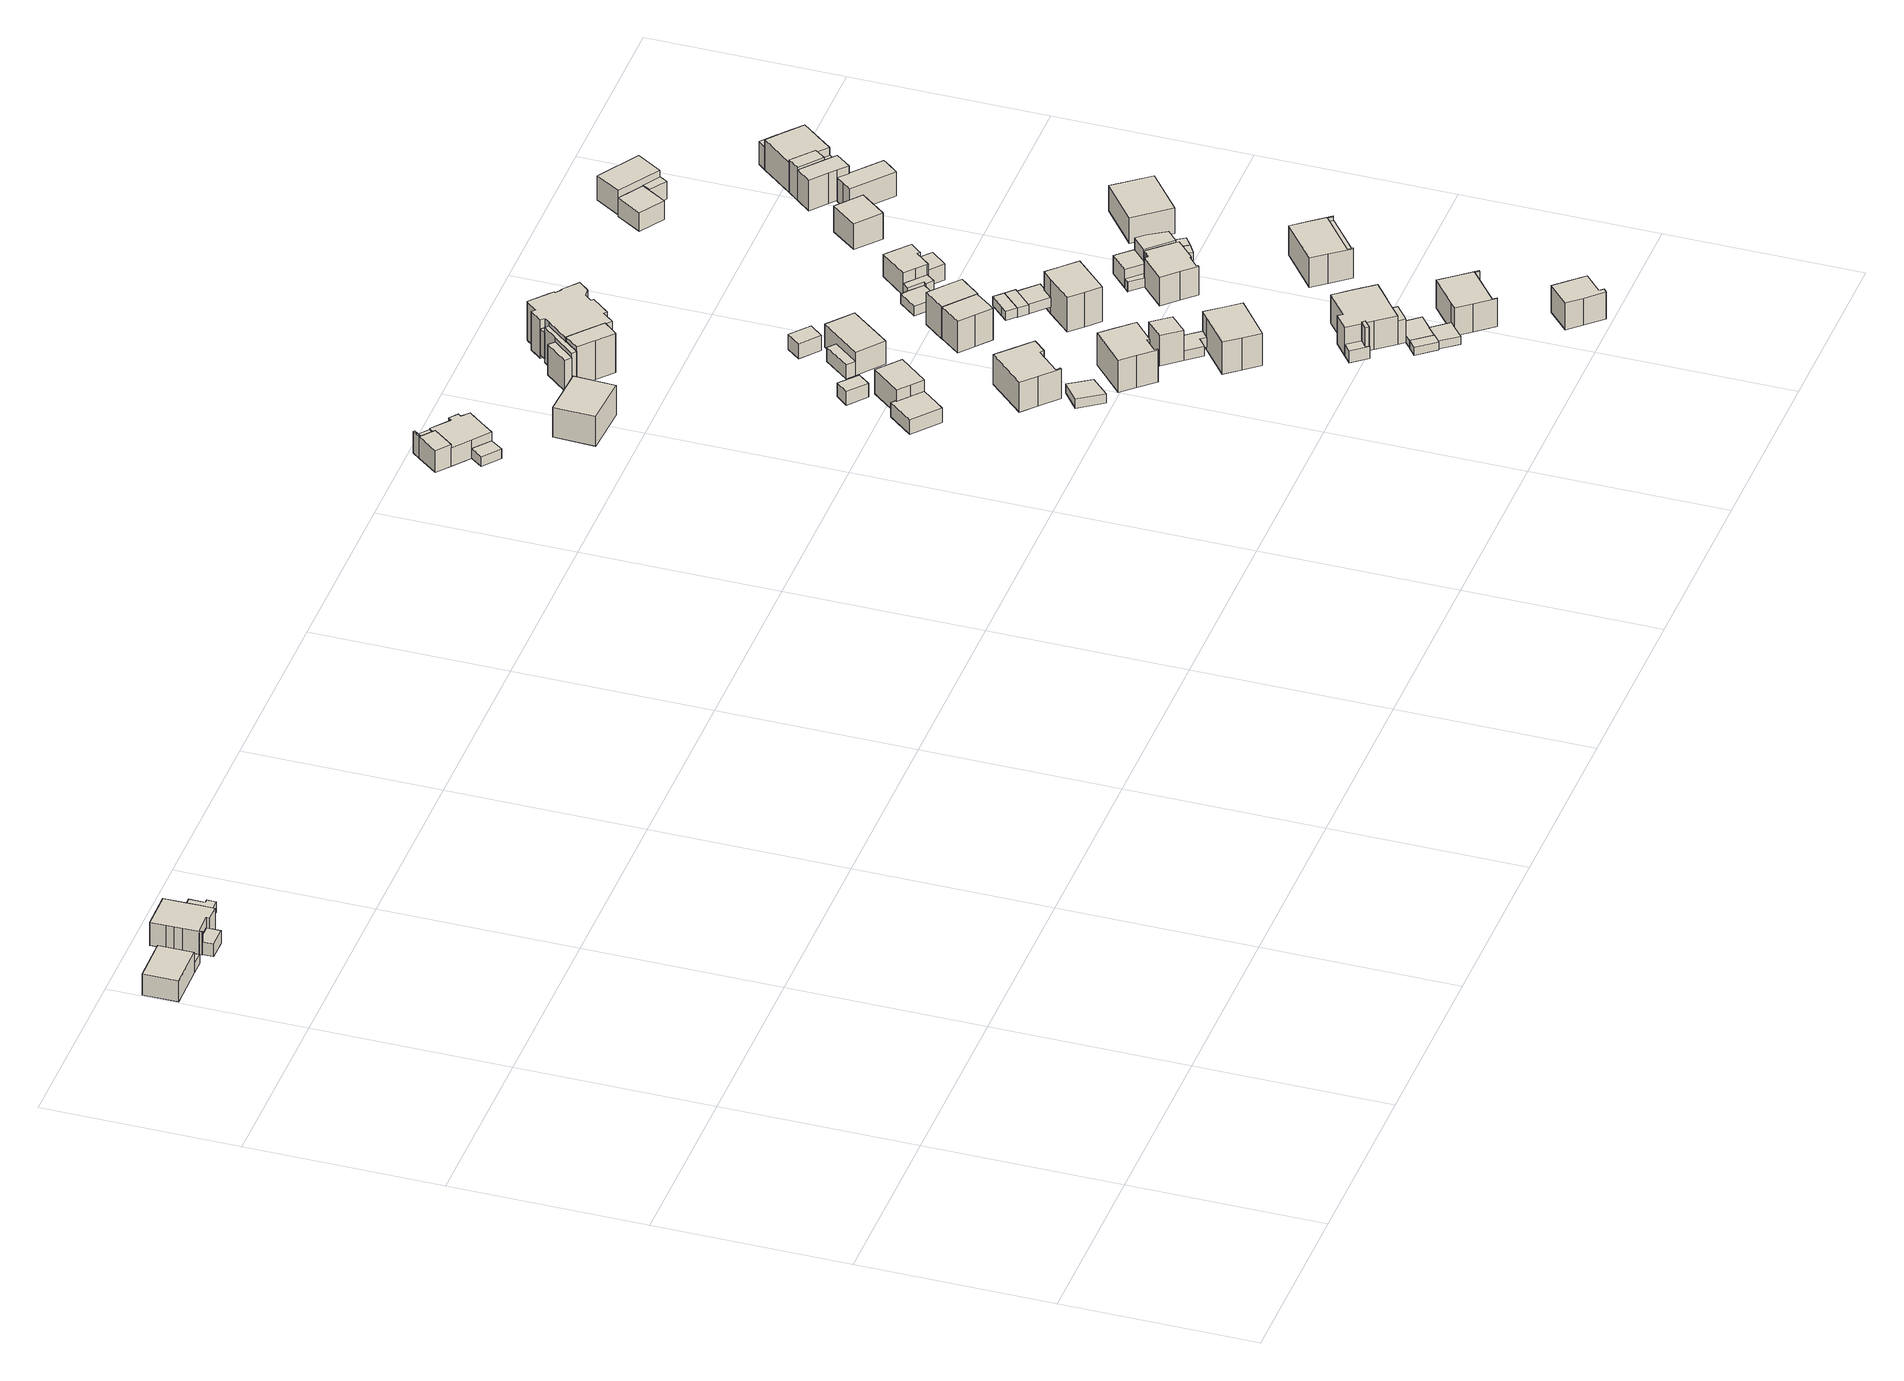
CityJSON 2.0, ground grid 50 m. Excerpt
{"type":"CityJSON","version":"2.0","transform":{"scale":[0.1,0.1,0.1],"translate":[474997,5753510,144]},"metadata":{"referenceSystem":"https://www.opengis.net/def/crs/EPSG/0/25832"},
"CityObjects":{
"building1":{"type":"Building","attributes":{"Gemeindeschluessel":"05766056","BezugspunktDach":"2100","function":"31001_1010","measuredHeight":6,"storeysAboveGround":2},"address":[{"country":"Germany","locality":"Oerlinghausen","thoroughfareNumber":"20","thoroughfareName":"Bussardweg"}],"geometry":[{"type":"Solid","lod":"1","boundaries":[[[[0,1,2,3]],[[4,5,6,7]],[[4,7,3,2]],[[5,4,2,1]],[[6,5,1,0]],[[7,6,0,3]]]]}]},
"building2":{"type":"Building","attributes":{"Gemeindeschluessel":"05766056","BezugspunktDach":"2100","function":"31001_2463","measuredHeight":2.5},"address":[{"country":"Germany","locality":"Oerlinghausen","thoroughfareNumber":"20","thoroughfareName":"Bussardweg"}],"geometry":[{"type":"Solid","lod":"1","boundaries":[[[[8,9,10,11]],[[12,13,14,15]],[[12,15,11,10]],[[13,12,10,9]],[[14,13,9,8]],[[15,14,8,11]]]]}]},
"building3":{"type":"Building","attributes":{"Gemeindeschluessel":"05766056","BezugspunktDach":"2000","function":"51009_1610","measuredHeight":5.09},"address":[{"country":"Germany"}],"geometry":[{"type":"Solid","lod":"1","boundaries":[[[[16,17,18,19,20]],[[21,22,23,24,25]],[[21,25,20,19]],[[22,21,19,18]],[[23,22,18,17]],[[24,23,17,16]],[[25,24,16,20]]]]}]},
"building4":{"type":"Building","attributes":{"Gemeindeschluessel":"05766056","BezugspunktDach":"2000","function":"31001_1010","measuredHeight":9.08},"address":[{"country":"Germany","locality":"Oerlinghausen","thoroughfareNumber":"24","thoroughfareName":"Bussardweg"}],"geometry":[{"type":"Solid","lod":"1","boundaries":[[[[26,27,28,29,30,31,32,33,34,35,36,37,38,39]],[[40,24,23,22,41,42,43,44,45,46,47,48,49,50]],[[40,50,39,38]],[[24,40,38,37]],[[23,24,37,36]],[[22,23,36,35]],[[41,22,35,34]],[[42,41,34,33]],[[43,42,33,32]],[[44,43,32,31]],[[45,44,31,30]],[[46,45,30,29]],[[47,46,29,28]],[[48,47,28,27]],[[49,48,27,26]],[[50,49,26,39]]]]}]},
"building5":{"type":"Building","attributes":{"Gemeindeschluessel":"05766056","BezugspunktDach":"2000","function":"31001_2000","measuredHeight":2.94},"address":[{"country":"Germany","locality":"Oerlinghausen","thoroughfareNumber":"26","thoroughfareName":"Bussardweg"}],"geometry":[{"type":"Solid","lod":"1","boundaries":[[[[51,52,53,54,55,56]],[[57,58,59,60,61,62]],[[57,62,56,55]],[[58,57,55,54]],[[59,58,54,53]],[[60,59,53,52]],[[61,60,52,51]],[[62,61,51,56]]]]}]},
"building6":{"type":"Building","attributes":{"Gemeindeschluessel":"05766056","BezugspunktDach":"2000","function":"51009_1611","measuredHeight":4.08},"address":[{"country":"Germany"}],"geometry":[{"type":"Solid","lod":"1","boundaries":[[[[63,64,65,66]],[[67,68,69,70]],[[67,70,66,65]],[[68,67,65,64]],[[69,68,64,63]],[[70,69,63,66]]]]}]},
"building7":{"type":"Building","attributes":{"Gemeindeschluessel":"05766056","function":"31001_1010"},"address":[{"country":"Germany","locality":"Oerlinghausen","thoroughfareNumber":"10","thoroughfareName":"Erikaweg"}],"children":["building7-1","building7-2","building7-3"]},
"building7-1":{"type":"BuildingPart","attributes":{"BezugspunktDach":"2000","measuredHeight":7.03,"storeysAboveGround":1},"parents":["building7"],"geometry":[{"type":"Solid","lod":"1","boundaries":[[[[71,72,73,74,75,76,77,78,79,80,81,82]],[[83,84,85,86,87,88,70,69,89,90,91,92]],[[83,92,82,81]],[[84,83,81,80]],[[85,84,80,79]],[[86,85,79,78]],[[87,86,78,77]],[[88,87,77,76]],[[70,88,76,75]],[[69,70,75,74]],[[89,69,74,73]],[[90,89,73,72]],[[91,90,72,71]],[[92,91,71,82]]]]}]},
"building7-2":{"type":"BuildingPart","attributes":{"BezugspunktDach":"2000","measuredHeight":6.95,"storeysAboveGround":1},"parents":["building7"],"geometry":[{"type":"Solid","lod":"1","boundaries":[[[[93,94,95,96,97,98,99,100]],[[89,101,102,103,104,105,91,106]],[[89,106,100,99]],[[101,89,99,98]],[[102,101,98,97]],[[103,102,97,96]],[[104,103,96,95]],[[105,104,95,94]],[[91,105,94,93]],[[106,91,93,100]]]]}]},
"building7-3":{"type":"BuildingPart","attributes":{"BezugspunktDach":"2000","measuredHeight":5.8,"storeysAboveGround":1},"address":[{"country":"Germany","locality":"Oerlinghausen","thoroughfareNumber":"10","thoroughfareName":"Erikaweg"}],"parents":["building7"],"geometry":[{"type":"Solid","lod":"1","boundaries":[[[[107,108,109,110]],[[111,112,113,114]],[[111,114,110,109]],[[112,111,109,108]],[[113,112,108,107]],[[114,113,107,110]]]]}]},
"building8":{"type":"Building","attributes":{"Gemeindeschluessel":"05766056","BezugspunktDach":"2000","function":"31001_1010","measuredHeight":10.13},"address":[{"country":"Germany","locality":"Oerlinghausen","thoroughfareNumber":"7","thoroughfareName":"Erikaweg"}],"geometry":[{"type":"Solid","lod":"1","boundaries":[[[[115,116,117,118]],[[119,120,121,122]],[[119,122,118,117]],[[120,119,117,116]],[[121,120,116,115]],[[122,121,115,118]]]]}]},
"building9":{"type":"Building","attributes":{"Gemeindeschluessel":"05766056","BezugspunktDach":"2000","function":"31001_1110","measuredHeight":4.12},"address":[{"country":"Germany","locality":"Oerlinghausen","thoroughfareNumber":"8","thoroughfareName":"Zum Rosenteich"}],"geometry":[{"type":"Solid","lod":"1","boundaries":[[[[123,124,125,126,127,128]],[[129,130,131,132,133,134]],[[129,134,128,127]],[[130,129,127,126]],[[131,130,126,125]],[[132,131,125,124]],[[133,132,124,123]],[[134,133,123,128]]]]}]},
"building10":{"type":"Building","attributes":{"Gemeindeschluessel":"05766056","BezugspunktDach":"2000","function":"31001_1010","measuredHeight":9.47},"address":[{"country":"Germany","locality":"Oerlinghausen","thoroughfareNumber":"8","thoroughfareName":"Zum Rosenteich"}],"geometry":[{"type":"Solid","lod":"1","boundaries":[[[[135,136,137,138,139,140]],[[141,142,143,144,145,146]],[[141,146,140,139]],[[142,141,139,138]],[[143,142,138,137]],[[144,143,137,136]],[[145,144,136,135]],[[146,145,135,140]]]]}]},
"building11":{"type":"Building","attributes":{"Gemeindeschluessel":"05766056","BezugspunktDach":"2000","function":"31001_2000","measuredHeight":4.88},"address":[{"country":"Germany","locality":"Oerlinghausen","thoroughfareNumber":"8","thoroughfareName":"Zum Rosenteich"}],"geometry":[{"type":"Solid","lod":"1","boundaries":[[[[147,148,149,150]],[[151,152,153,154]],[[151,154,150,149]],[[152,151,149,148]],[[153,152,148,147]],[[154,153,147,150]]]]}]},
"building12":{"type":"Building","attributes":{"Gemeindeschluessel":"05766056","BezugspunktDach":"2000","function":"31001_2000","measuredHeight":2.62},"address":[{"country":"Germany","locality":"Oerlinghausen","thoroughfareNumber":"10","thoroughfareName":"Zum Rosenteich"}],"geometry":[{"type":"Solid","lod":"1","boundaries":[[[[155,156,157,158]],[[159,160,161,162]],[[159,162,158,157]],[[160,159,157,156]],[[161,160,156,155]],[[162,161,155,158]]]]}]},
"building13":{"type":"Building","attributes":{"Gemeindeschluessel":"05766056","BezugspunktDach":"2000","function":"31001_1010","measuredHeight":10.67},"address":[{"country":"Germany","locality":"Oerlinghausen","thoroughfareNumber":"10","thoroughfareName":"Zum Rosenteich"}],"geometry":[{"type":"Solid","lod":"1","boundaries":[[[[163,164,165,166,167,168,169,170,171,172]],[[173,174,175,176,177,178,179,180,181,182]],[[173,182,172,171]],[[174,173,171,170]],[[175,174,170,169]],[[176,175,169,168]],[[177,176,168,167]],[[178,177,167,166]],[[179,178,166,165]],[[180,179,165,164]],[[181,180,164,163]],[[182,181,163,172]]]]}]},
"building14":{"type":"Building","attributes":{"Gemeindeschluessel":"05766056","BezugspunktDach":"2000","function":"31001_1010","measuredHeight":10.13},"address":[{"country":"Germany","locality":"Oerlinghausen","thoroughfareNumber":"12","thoroughfareName":"Zum Rosenteich"}],"geometry":[{"type":"Solid","lod":"1","boundaries":[[[[183,184,185,186,187,188,189,190,191,192]],[[193,194,195,196,197,198,199,200,201,202]],[[193,202,192,191]],[[194,193,191,190]],[[195,194,190,189]],[[196,195,189,188]],[[197,196,188,187]],[[198,197,187,186]],[[199,198,186,185]],[[200,199,185,184]],[[201,200,184,183]],[[202,201,183,192]]]]}]},
"building15":{"type":"Building","attributes":{"Gemeindeschluessel":"05766056","BezugspunktDach":"2000","function":"51009_1610","measuredHeight":7.43},"address":[{"country":"Germany"}],"geometry":[{"type":"Solid","lod":"1","boundaries":[[[[203,204,205,206]],[[207,208,209,210]],[[207,210,206,205]],[[208,207,205,204]],[[209,208,204,203]],[[210,209,203,206]]]]}]},
"building16":{"type":"Building","attributes":{"Gemeindeschluessel":"05766056","function":"31001_1010"},"address":[{"country":"Germany","locality":"Oerlinghausen","thoroughfareNumber":"6","thoroughfareName":"Zum Rosenteich"}],"children":["building16-1","building16-2"]},
"building16-1":{"type":"BuildingPart","attributes":{"BezugspunktDach":"2000","measuredHeight":9.13},"parents":["building16"],"geometry":[{"type":"Solid","lod":"1","boundaries":[[[[211,212,213,214]],[[215,216,217,218]],[[215,218,214,213]],[[216,215,213,212]],[[217,216,212,211]],[[218,217,211,214]]]]}]},
"building16-2":{"type":"BuildingPart","attributes":{"BezugspunktDach":"2000","measuredHeight":4.07},"parents":["building16"],"geometry":[{"type":"Solid","lod":"1","boundaries":[[[[219,220,221,222]],[[216,223,224,225]],[[216,225,222,221]],[[223,216,221,220]],[[224,223,220,219]],[[225,224,219,222]]]]}]},
"building17":{"type":"Building","attributes":{"Gemeindeschluessel":"05766056","function":"31001_1010"},"address":[{"country":"Germany","locality":"Oerlinghausen","thoroughfareNumber":"5","thoroughfareName":"Erikaweg"}],"children":["building17-1","building17-2","building17-3","building17-4"]},
"building17-1":{"type":"BuildingPart","attributes":{"BezugspunktDach":"2000","measuredHeight":14.02},"parents":["building17"],"geometry":[{"type":"Solid","lod":"1","boundaries":[[[[226,227,228,229,230,231,232,233,234,235,236,237,238,239,240,241,242,243,244,245,246,247,248]],[[249,250,251,252,253,254,255,256,257,258,259,260,261,262,263,264,265,266,267,268,269,270,271]],[[249,271,248,247]],[[250,249,247,246]],[[251,250,246,245]],[[252,251,245,244]],[[253,252,244,243]],[[254,253,243,242]],[[255,254,242,241]],[[256,255,241,240]],[[257,256,240,239]],[[258,257,239,238]],[[259,258,238,237]],[[260,259,237,236]],[[261,260,236,235]],[[262,261,235,234]],[[263,262,234,233]],[[264,263,233,232]],[[265,264,232,231]],[[266,265,231,230]],[[267,266,230,229]],[[268,267,229,228]],[[269,268,228,227]],[[270,269,227,226]],[[271,270,226,248]]]]}]},
"building17-2":{"type":"BuildingPart","attributes":{"BezugspunktDach":"2000","measuredHeight":9.47},"parents":["building17"],"geometry":[{"type":"Solid","lod":"1","boundaries":[[[[272,273,274,275]],[[276,277,278,279]],[[276,279,275,274]],[[277,276,274,273]],[[278,277,273,272]],[[279,278,272,275]]]]}]},
"building17-3":{"type":"BuildingPart","attributes":{"BezugspunktDach":"2000","measuredHeight":10.46},"parents":["building17"],"geometry":[{"type":"Solid","lod":"1","boundaries":[[[[280,281,282,283,284]],[[285,276,279,286,265]],[[285,265,284,283]],[[276,285,283,282]],[[279,276,282,281]],[[286,279,281,280]],[[265,286,280,284]]]]}]},
"building17-4":{"type":"BuildingPart","attributes":{"BezugspunktDach":"2000","measuredHeight":13.32},"parents":["building17"],"geometry":[{"type":"Solid","lod":"1","boundaries":[[[[287,288,289,290,291,292]],[[293,294,285,264,295,262]],[[293,262,292,291]],[[294,293,291,290]],[[285,294,290,289]],[[264,285,289,288]],[[295,264,288,287]],[[262,295,287,292]]]]}]},
"building18":{"type":"Building","attributes":{"Gemeindeschluessel":"05766056","BezugspunktDach":"2000","function":"31001_2000","measuredHeight":9.97},"address":[{"country":"Germany","locality":"Oerlinghausen","thoroughfareNumber":"12","thoroughfareName":"Zum Rosenteich"}],"geometry":[{"type":"Solid","lod":"1","boundaries":[[[[296,297,298,299]],[[300,301,302,303]],[[300,303,299,298]],[[301,300,298,297]],[[302,301,297,296]],[[303,302,296,299]]]]}]},
"building19":{"type":"Building","attributes":{"Gemeindeschluessel":"05766056","BezugspunktDach":"2000","function":"31001_2000","measuredHeight":5.5},"address":[{"country":"Germany","locality":"Oerlinghausen","thoroughfareNumber":"6","thoroughfareName":"Zum Rosenteich"}],"geometry":[{"type":"Solid","lod":"1","boundaries":[[[[304,305,306,307]],[[308,309,310,311]],[[308,311,307,306]],[[309,308,306,305]],[[310,309,305,304]],[[311,310,304,307]]]]}]},
"building20":{"type":"Building","attributes":{"Gemeindeschluessel":"05766056","BezugspunktDach":"2000","function":"31001_1010","measuredHeight":11.1},"address":[{"country":"Germany","locality":"Oerlinghausen","thoroughfareNumber":"14","thoroughfareName":"Zum Rosenteich"}],"geometry":[{"type":"Solid","lod":"1","boundaries":[[[[312,313,314,315,316,317,318]],[[319,320,321,322,323,324,325]],[[319,325,318,317]],[[320,319,317,316]],[[321,320,316,315]],[[322,321,315,314]],[[323,322,314,313]],[[324,323,313,312]],[[325,324,312,318]]]]}]},
"building21":{"type":"Building","attributes":{"Gemeindeschluessel":"05766056","BezugspunktDach":"2000","function":"31001_2000","measuredHeight":2.76},"address":[{"country":"Germany","locality":"Oerlinghausen","thoroughfareNumber":"14","thoroughfareName":"Zum Rosenteich"}],"geometry":[{"type":"Solid","lod":"1","boundaries":[[[[326,327,328,329,330,331,332,333,334]],[[335,336,337,300,303,338,339,340,341]],[[335,341,334,333]],[[336,335,333,332]],[[337,336,332,331]],[[300,337,331,330]],[[303,300,330,329]],[[338,303,329,328]],[[339,338,328,327]],[[340,339,327,326]],[[341,340,326,334]]]]}]},
"building22":{"type":"Building","attributes":{"Gemeindeschluessel":"05766056","BezugspunktDach":"2000","function":"51009_1610","measuredHeight":8.68},"address":[{"country":"Germany"}],"geometry":[{"type":"Solid","lod":"1","boundaries":[[[[342,343,344,345]],[[346,347,348,349]],[[346,349,345,344]],[[347,346,344,343]],[[348,347,343,342]],[[349,348,342,345]]]]}]},
"building23":{"type":"Building","attributes":{"Gemeindeschluessel":"05766056","BezugspunktDach":"2000","function":"31001_1010","measuredHeight":11.01},"address":[{"country":"Germany","locality":"Oerlinghausen","thoroughfareNumber":"7","thoroughfareName":"Zum Rosenteich"}],"geometry":[{"type":"Solid","lod":"1","boundaries":[[[[350,351,352,353,354,355,356]],[[357,358,359,360,361,362,363]],[[357,363,356,355]],[[358,357,355,354]],[[359,358,354,353]],[[360,359,353,352]],[[361,360,352,351]],[[362,361,351,350]],[[363,362,350,356]]]]}]},
"building24":{"type":"Building","attributes":{"Gemeindeschluessel":"05766056","BezugspunktDach":"2000","function":"31001_2000","measuredHeight":2.31},"address":[{"country":"Germany","locality":"Oerlinghausen","thoroughfareNumber":"6","thoroughfareName":"Hasenheide"}],"geometry":[{"type":"Solid","lod":"1","boundaries":[[[[364,365,366,367,368]],[[369,370,371,372,373]],[[369,373,368,367]],[[370,369,367,366]],[[371,370,366,365]],[[372,371,365,364]],[[373,372,364,368]]]]}]},
"building25":{"type":"Building","attributes":{"Gemeindeschluessel":"05766056","BezugspunktDach":"2000","function":"31001_2000","measuredHeight":2.33},"address":[{"country":"Germany","locality":"Oerlinghausen","thoroughfareNumber":"8","thoroughfareName":"Hasenheide"}],"geometry":[{"type":"Solid","lod":"1","boundaries":[[[[374,375,364,368,376,377]],[[378,373,372,379,380,381]],[[378,381,377,376]],[[373,378,376,368]],[[372,373,368,364]],[[379,372,364,375]],[[380,379,375,374]],[[381,380,374,377]]]]}]},
"building26":{"type":"Building","attributes":{"Gemeindeschluessel":"05766056","function":"31001_1010"},"address":[{"country":"Germany","locality":"Oerlinghausen","thoroughfareNumber":"6","thoroughfareName":"Hasenheide"}],"children":["building26-1","building26-2","building26-3"]},
"building26-1":{"type":"BuildingPart","attributes":{"BezugspunktDach":"2000","measuredHeight":10.32},"parents":["building26"],"geometry":[{"type":"Solid","lod":"1","boundaries":[[[[382,383,384,385,386,387,388,389,390,391,392,393]],[[394,395,396,397,398,349,348,399,400,401,402,403]],[[394,403,393,392]],[[395,394,392,391]],[[396,395,391,390]],[[397,396,390,389]],[[398,397,389,388]],[[349,398,388,387]],[[348,349,387,386]],[[399,348,386,385]],[[400,399,385,384]],[[401,400,384,383]],[[402,401,383,382]],[[403,402,382,393]]]]}]},
"building26-2":{"type":"BuildingPart","attributes":{"BezugspunktDach":"2000","measuredHeight":3.41},"parents":["building26"],"geometry":[{"type":"Solid","lod":"1","boundaries":[[[[404,405,406,407,408,409]],[[410,411,399,348,347,346]],[[410,346,409,408]],[[411,410,408,407]],[[399,411,407,406]],[[348,399,406,405]],[[347,348,405,404]],[[346,347,404,409]]]]}]},
"building26-3":{"type":"BuildingPart","attributes":{"BezugspunktDach":"2000","measuredHeight":6.79},"parents":["building26"],"geometry":[{"type":"Solid","lod":"1","boundaries":[[[[412,413,414,415]],[[416,397,396,417]],[[416,417,415,414]],[[397,416,414,413]],[[396,397,413,412]],[[417,396,412,415]]]]}]},
"building27":{"type":"Building","attributes":{"Gemeindeschluessel":"05766056","BezugspunktDach":"2000","function":"31001_1010","measuredHeight":11.13,"storeysAboveGround":2},"address":[{"country":"Germany","locality":"Oerlinghausen","thoroughfareNumber":"5","thoroughfareName":"Zum Rosenteich"}],"geometry":[{"type":"Solid","lod":"1","boundaries":[[[[418,419,420,352,421,422,423]],[[424,425,426,427,428,429,430]],[[424,430,423,422]],[[425,424,422,421]],[[426,425,421,352]],[[427,426,352,420]],[[428,427,420,419]],[[429,428,419,418]],[[430,429,418,423]]]]}]},
"building28":{"type":"Building","attributes":{"Gemeindeschluessel":"05766056","BezugspunktDach":"2000","function":"31001_2000","measuredHeight":2.26},"address":[{"country":"Germany","locality":"Oerlinghausen","thoroughfareNumber":"6","thoroughfareName":"Hasenheide"}],"geometry":[{"type":"Solid","lod":"1","boundaries":[[[[431,432,433,365,364,375]],[[434,435,416,417,436,437]],[[434,437,375,364]],[[435,434,364,365]],[[416,435,365,433]],[[417,416,433,432]],[[436,417,432,431]],[[437,436,431,375]]]]}]},
"building29":{"type":"Building","attributes":{"Gemeindeschluessel":"05766056","BezugspunktDach":"2000","function":"51009_1610","measuredHeight":2.5},"address":[{"country":"Germany"}],"geometry":[{"type":"Solid","lod":"1","boundaries":[[[[438,439,440,441]],[[417,396,395,442]],[[417,442,441,440]],[[396,417,440,439]],[[395,396,439,438]],[[442,395,438,441]]]]}]},
"building30":{"type":"Building","attributes":{"Gemeindeschluessel":"05766056","BezugspunktDach":"2000","function":"31001_2000","measuredHeight":2.57},"address":[{"country":"Germany","locality":"Oerlinghausen","thoroughfareNumber":"5","thoroughfareName":"Zum Rosenteich"}],"geometry":[{"type":"Solid","lod":"1","boundaries":[[[[443,444,445,446,447]],[[448,449,450,451,452]],[[448,452,447,446]],[[449,448,446,445]],[[450,449,445,444]],[[451,450,444,443]],[[452,451,443,447]]]]}]},
"building31":{"type":"Building","attributes":{"Gemeindeschluessel":"05766056","BezugspunktDach":"2000","function":"31001_2000","measuredHeight":2.62},"address":[{"country":"Germany","locality":"Oerlinghausen","thoroughfareNumber":"7","thoroughfareName":"Zum Rosenteich"}],"geometry":[{"type":"Solid","lod":"1","boundaries":[[[[453,454,447,446,455,456]],[[457,458,459,460,461,462]],[[457,462,456,455]],[[458,457,455,446]],[[459,458,446,447]],[[460,459,447,454]],[[461,460,454,453]],[[462,461,453,456]]]]}]},
"building32":{"type":"Building","attributes":{"Gemeindeschluessel":"05766056","BezugspunktDach":"2000","function":"31001_2000","measuredHeight":2.64},"address":[{"country":"Germany","locality":"Oerlinghausen","thoroughfareNumber":"3","thoroughfareName":"Zum Rosenteich"}],"geometry":[{"type":"Solid","lod":"1","boundaries":[[[[463,464,465,466,467,468]],[[469,470,471,472,473,474]],[[469,474,468,467]],[[470,469,467,466]],[[471,470,466,465]],[[472,471,465,464]],[[473,472,464,463]],[[474,473,463,468]]]]}]},
"building33":{"type":"Building","attributes":{"Gemeindeschluessel":"05766056","BezugspunktDach":"2000","function":"31001_1010","measuredHeight":11.74},"address":[{"country":"Germany","locality":"Oerlinghausen","thoroughfareNumber":"9","thoroughfareName":"Zum Rosenteich"}],"geometry":[{"type":"Solid","lod":"1","boundaries":[[[[475,476,477,478,479,480,481]],[[482,483,484,485,486,487,488]],[[482,488,481,480]],[[483,482,480,479]],[[484,483,479,478]],[[485,484,478,477]],[[486,485,477,476]],[[487,486,476,475]],[[488,487,475,481]]]]}]},
"building34":{"type":"Building","attributes":{"Gemeindeschluessel":"05766056","BezugspunktDach":"2000","function":"31001_1010","measuredHeight":9.67},"address":[{"country":"Germany","locality":"Oerlinghausen","thoroughfareNumber":"8","thoroughfareName":"Hasenheide"}],"geometry":[{"type":"Solid","lod":"1","boundaries":[[[[489,490,491,492,493,494,495,496,497,498,499]],[[500,501,502,503,504,505,506,507,508,509,510]],[[500,510,499,498]],[[501,500,498,497]],[[502,501,497,496]],[[503,502,496,495]],[[504,503,495,494]],[[505,504,494,493]],[[506,505,493,492]],[[507,506,492,491]],[[508,507,491,490]],[[509,508,490,489]],[[510,509,489,499]]]]}]},
"building35":{"type":"Building","attributes":{"Gemeindeschluessel":"05766056","BezugspunktDach":"2000","function":"31001_1010","measuredHeight":9.44},"address":[{"country":"Germany","locality":"Oerlinghausen","thoroughfareNumber":"12","thoroughfareName":"Hasenheide"}],"geometry":[{"type":"Solid","lod":"1","boundaries":[[[[511,512,513,514,515,516,517,518]],[[519,520,521,522,523,524,525,526]],[[519,526,518,517]],[[520,519,517,516]],[[521,520,516,515]],[[522,521,515,514]],[[523,522,514,513]],[[524,523,513,512]],[[525,524,512,511]],[[526,525,511,518]]]]}]},
"building36":{"type":"Building","attributes":{"Gemeindeschluessel":"05766056","BezugspunktDach":"2000","function":"31001_2000","measuredHeight":2.67},"address":[{"country":"Germany","locality":"Oerlinghausen","thoroughfareNumber":"9","thoroughfareName":"Zum Rosenteich"}],"geometry":[{"type":"Solid","lod":"1","boundaries":[[[[453,456,527,528,529,530]],[[531,532,533,462,461,534]],[[531,534,530,529]],[[532,531,529,528]],[[533,532,528,527]],[[462,533,527,456]],[[461,462,456,453]],[[534,461,453,530]]]]}]},
"building37":{"type":"Building","attributes":{"Gemeindeschluessel":"05766056","BezugspunktDach":"2000","function":"31001_1110","measuredHeight":3.49},"address":[{"country":"Germany","locality":"Oerlinghausen","thoroughfareNumber":"3","thoroughfareName":"Zum Rosenteich"}],"geometry":[{"type":"Solid","lod":"1","boundaries":[[[[535,536,537,538,539,540]],[[541,542,543,544,545,546]],[[541,546,540,539]],[[542,541,539,538]],[[543,542,538,537]],[[544,543,537,536]],[[545,544,536,535]],[[546,545,535,540]]]]}]},
"building38":{"type":"Building","attributes":{"Gemeindeschluessel":"05766056","BezugspunktDach":"2000","function":"51009_1610","measuredHeight":6.05},"address":[{"country":"Germany"}],"geometry":[{"type":"Solid","lod":"1","boundaries":[[[[547,548,549,550]],[[551,552,553,554]],[[551,554,550,549]],[[552,551,549,548]],[[553,552,548,547]],[[554,553,547,550]]]]}]},
"building39":{"type":"Building","attributes":{"Gemeindeschluessel":"05766056","BezugspunktDach":"2000","function":"31001_1010","measuredHeight":10.21},"address":[{"country":"Germany","locality":"Oerlinghausen","thoroughfareNumber":"11","thoroughfareName":"Zum Rosenteich"}],"geometry":[{"type":"Solid","lod":"1","boundaries":[[[[555,556,557,558,559,560,561,562,563,564,565,566,567,568,569]],[[570,571,572,573,574,575,576,577,578,579,580,581,582,583,584]],[[570,584,569,568]],[[571,570,568,567]],[[572,571,567,566]],[[573,572,566,565]],[[574,573,565,564]],[[575,574,564,563]],[[576,575,563,562]],[[577,576,562,561]],[[578,577,561,560]],[[579,578,560,559]],[[580,579,559,558]],[[581,580,558,557]],[[582,581,557,556]],[[583,582,556,555]],[[584,583,555,569]]]]}]},
"building40":{"type":"Building","attributes":{"Gemeindeschluessel":"05766056","BezugspunktDach":"2000","function":"51009_1610","measuredHeight":2.7},"address":[{"country":"Germany"}],"geometry":[{"type":"Solid","lod":"1","boundaries":[[[[585,586,587,588,589,590,591,592]],[[582,581,580,593,594,595,596,583]],[[582,583,592,591]],[[581,582,591,590]],[[580,581,590,589]],[[593,580,589,588]],[[594,593,588,587]],[[595,594,587,586]],[[596,595,586,585]],[[583,596,585,592]]]]}]},
"building41":{"type":"Building","attributes":{"Gemeindeschluessel":"05766056","BezugspunktDach":"2000","function":"31001_1010","measuredHeight":9.44},"address":[{"country":"Germany","locality":"Oerlinghausen","thoroughfareNumber":"3","thoroughfareName":"Zum Rosenteich"}],"geometry":[{"type":"Solid","lod":"1","boundaries":[[[[597,598,599,600,601,602,603,604,605,606,607]],[[608,609,610,611,612,613,614,615,616,617,618]],[[608,618,607,606]],[[609,608,606,605]],[[610,609,605,604]],[[611,610,604,603]],[[612,611,603,602]],[[613,612,602,601]],[[614,613,601,600]],[[615,614,600,599]],[[616,615,599,598]],[[617,616,598,597]],[[618,617,597,607]]]]}]},
"building42":{"type":"Building","attributes":{"Gemeindeschluessel":"05766056","BezugspunktDach":"2100","function":"31001_1110","measuredHeight":4.55},"address":[{"country":"Germany","locality":"Oerlinghausen","thoroughfareNumber":"3","thoroughfareName":"Zum Rosenteich"}],"geometry":[{"type":"Solid","lod":"1","boundaries":[[[[619,620,621,622,623,624]],[[609,608,625,626,611,610]],[[609,610,624,623]],[[608,609,623,622]],[[625,608,622,621]],[[626,625,621,620]],[[611,626,620,619]],[[610,611,619,624]]]]}]},
"building43":{"type":"Building","attributes":{"Gemeindeschluessel":"05766056","function":"31001_1010"},"address":[{"country":"Germany","locality":"Oerlinghausen","thoroughfareNumber":"11a","thoroughfareName":"Zum Rosenteich"}],"children":["building43-1","building43-2"]},
"building43-1":{"type":"BuildingPart","attributes":{"BezugspunktDach":"2100","measuredHeight":8.56},"parents":["building43"],"geometry":[{"type":"Solid","lod":"1","boundaries":[[[[627,628,629,630,631,632]],[[633,634,635,636,637,638]],[[633,638,632,631]],[[634,633,631,630]],[[635,634,630,629]],[[636,635,629,628]],[[637,636,628,627]],[[638,637,627,632]]]]}]},
"building43-2":{"type":"BuildingPart","attributes":{"BezugspunktDach":"2000","measuredHeight":7.23},"parents":["building43"],"geometry":[{"type":"Solid","lod":"1","boundaries":[[[[639,640,641,642,643]],[[644,645,646,635,634]],[[644,634,643,642]],[[645,644,642,641]],[[646,645,641,640]],[[635,646,640,639]],[[634,635,639,643]]]]}]},
"building44":{"type":"Building","attributes":{"Gemeindeschluessel":"05766056","BezugspunktDach":"2000","function":"31001_1010","measuredHeight":10.1},"address":[{"country":"Germany","locality":"Oerlinghausen","thoroughfareNumber":"5","thoroughfareName":"Hasenheide"}],"geometry":[{"type":"Solid","lod":"1","boundaries":[[[[647,648,649,650,651,652,653,654,655,656,657,658]],[[659,660,661,662,663,664,665,666,667,668,669,670]],[[659,670,658,657]],[[660,659,657,656]],[[661,660,656,655]],[[662,661,655,654]],[[663,662,654,653]],[[664,663,653,652]],[[665,664,652,651]],[[666,665,651,650]],[[667,666,650,649]],[[668,667,649,648]],[[669,668,648,647]],[[670,669,647,658]]]]}]},
"building45":{"type":"Building","attributes":{"Gemeindeschluessel":"05766056","BezugspunktDach":"2000","function":"31001_2000","measuredHeight":2.29},"address":[{"country":"Germany","locality":"Oerlinghausen","thoroughfareNumber":"11","thoroughfareName":"Zum Rosenteich"}],"geometry":[{"type":"Solid","lod":"1","boundaries":[[[[671,672,673,674]],[[675,676,677,678]],[[675,678,674,673]],[[676,675,673,672]],[[677,676,672,671]],[[678,677,671,674]]]]}]},
"building46":{"type":"Building","attributes":{"Gemeindeschluessel":"05766056","BezugspunktDach":"2000","function":"51009_1610","measuredHeight":7.74},"address":[{"country":"Germany"}],"geometry":[{"type":"Solid","lod":"1","boundaries":[[[[679,680,681,682]],[[683,684,685,686]],[[683,686,682,681]],[[684,683,681,680]],[[685,684,680,679]],[[686,685,679,682]]]]}]},
"building47":{"type":"Building","attributes":{"Gemeindeschluessel":"05766056","BezugspunktDach":"2000","function":"31001_2000","measuredHeight":2.3},"address":[{"country":"Germany","locality":"Oerlinghausen","thoroughfareNumber":"11","thoroughfareName":"Zum Rosenteich"}],"geometry":[{"type":"Solid","lod":"1","boundaries":[[[[687,671,674,688]],[[678,677,689,690]],[[678,690,688,674]],[[677,678,674,671]],[[689,677,671,687]],[[690,689,687,688]]]]}]},
"building48":{"type":"Building","attributes":{"Gemeindeschluessel":"05766056","BezugspunktDach":"2000","function":"31001_1010","measuredHeight":9.7},"address":[{"country":"Germany","locality":"Oerlinghausen","thoroughfareNumber":"1","thoroughfareName":"Zum Rosenteich"}],"geometry":[{"type":"Solid","lod":"1","boundaries":[[[[691,692,693,694]],[[695,696,697,698]],[[695,698,694,693]],[[696,695,693,692]],[[697,696,692,691]],[[698,697,691,694]]]]}]},
"building49":{"type":"Building","attributes":{"Gemeindeschluessel":"05766056","BezugspunktDach":"2000","function":"31001_2000","measuredHeight":5.3},"address":[{"country":"Germany","locality":"Oerlinghausen","thoroughfareNumber":"8","thoroughfareName":"Heideweg"}],"geometry":[{"type":"Solid","lod":"1","boundaries":[[[[699,700,701,702,703]],[[704,705,706,707,708]],[[704,708,703,702]],[[705,704,702,701]],[[706,705,701,700]],[[707,706,700,699]],[[708,707,699,703]]]]}]},
"building50":{"type":"Building","attributes":{"Gemeindeschluessel":"05766056","BezugspunktDach":"2000","function":"31001_1010","measuredHeight":8.88},"address":[{"country":"Germany","locality":"Oerlinghausen","thoroughfareNumber":"4","thoroughfareName":"Hasenheide"}],"geometry":[{"type":"Solid","lod":"1","boundaries":[[[[709,710,711,712]],[[713,714,715,716]],[[713,716,712,711]],[[714,713,711,710]],[[715,714,710,709]],[[716,715,709,712]]]]}]},
"building51":{"type":"Building","attributes":{"Gemeindeschluessel":"05766056","BezugspunktDach":"2000","function":"31001_1010","measuredHeight":10.81},"address":[{"country":"Germany","locality":"Oerlinghausen","thoroughfareNumber":"10","thoroughfareName":"Heideweg"}],"geometry":[{"type":"Solid","lod":"1","boundaries":[[[[717,718,719,720,721,722,723,724]],[[725,726,727,728,729,730,731,732]],[[725,732,724,723]],[[726,725,723,722]],[[727,726,722,721]],[[728,727,721,720]],[[729,728,720,719]],[[730,729,719,718]],[[731,730,718,717]],[[732,731,717,724]]]]}]},
"building52":{"type":"Building","attributes":{"Gemeindeschluessel":"05766056","function":"31001_1010"},"address":[{"country":"Germany","locality":"Oerlinghausen","thoroughfareNumber":"8","thoroughfareName":"Heideweg"}],"children":["building52-1","building52-2"]},
"building52-1":{"type":"BuildingPart","attributes":{"BezugspunktDach":"2000","measuredHeight":8.69},"parents":["building52"],"geometry":[{"type":"Solid","lod":"1","boundaries":[[[[733,734,735,736]],[[737,738,739,740]],[[737,740,736,735]],[[738,737,735,734]],[[739,738,734,733]],[[740,739,733,736]]]]}]},
"building52-2":{"type":"BuildingPart","attributes":{"BezugspunktDach":"2000","measuredHeight":5.04},"parents":["building52"],"geometry":[{"type":"Solid","lod":"1","boundaries":[[[[741,742,743,744]],[[745,746,747,737]],[[745,737,744,743]],[[746,745,743,742]],[[747,746,742,741]],[[737,747,741,744]]]]}]},
"building53":{"type":"Building","attributes":{"Gemeindeschluessel":"05766056","BezugspunktDach":"2000","function":"31001_2000","measuredHeight":7.96,"storeysAboveGround":2},"address":[{"country":"Germany","locality":"Oerlinghausen","thoroughfareNumber":"10","thoroughfareName":"Heideweg"}],"geometry":[{"type":"Solid","lod":"1","boundaries":[[[[748,749,750,751,752,753]],[[754,755,756,757,758,759]],[[754,759,753,752]],[[755,754,752,751]],[[756,755,751,750]],[[757,756,750,749]],[[758,757,749,748]],[[759,758,748,753]]]]}]},
"building54":{"type":"Building","attributes":{"Gemeindeschluessel":"05766056","BezugspunktDach":"2000","function":"31001_2000","measuredHeight":10.75},"address":[{"country":"Germany","locality":"Oerlinghausen","thoroughfareNumber":"10","thoroughfareName":"Heideweg"}],"geometry":[{"type":"Solid","lod":"1","boundaries":[[[[760,761,762,763]],[[731,729,764,765]],[[731,765,763,762]],[[729,731,762,761]],[[764,729,761,760]],[[765,764,760,763]]]]}]},
"building55":{"type":"Building","attributes":{"Gemeindeschluessel":"05766056","function":"31001_2000"},"address":[{"country":"Germany","locality":"Oerlinghausen","thoroughfareNumber":"10","thoroughfareName":"Heideweg"}],"children":["building55-1","building55-2","building55-3"]},
"building55-1":{"type":"BuildingPart","attributes":{"BezugspunktDach":"2000","measuredHeight":10.9,"storeysAboveGround":3},"parents":["building55"],"geometry":[{"type":"Solid","lod":"1","boundaries":[[[[766,767,768,769,770,771,772,773]],[[774,765,775,764,776,777,778,779]],[[774,779,773,772]],[[765,774,772,771]],[[775,765,771,770]],[[764,775,770,769]],[[776,764,769,768]],[[777,776,768,767]],[[778,777,767,766]],[[779,778,766,773]]]]}]},
"building55-2":{"type":"BuildingPart","attributes":{"BezugspunktDach":"2000","measuredHeight":6.58,"storeysAboveGround":3},"parents":["building55"],"geometry":[{"type":"Solid","lod":"1","boundaries":[[[[780,781,782,783]],[[777,776,784,785]],[[777,785,783,782]],[[776,777,782,781]],[[784,776,781,780]],[[785,784,780,783]]]]}]},
"building55-3":{"type":"BuildingPart","attributes":{"BezugspunktDach":"2000","measuredHeight":6.58,"storeysAboveGround":3},"parents":["building55"],"geometry":[{"type":"Solid","lod":"1","boundaries":[[[[786,787,788,789]],[[732,731,765,774]],[[732,774,789,788]],[[731,732,788,787]],[[765,731,787,786]],[[774,765,786,789]]]]}]}
},
"vertices":[
[125,2413,69],[5,2411,69],[6,2322,69],[126,2323,69],[6,2322,9],[5,2411,9],[125,2413,9],[126,2323,9],
[165,2413,35],[125,2413,35],[126,2323,35],[166,2323,35],[126,2323,10],[125,2413,10],[165,2413,10],[166,2323,10],
[255,2328,48],[255,2336,48],[199,2335,48],[199,2299,48],[255,2300,48],[199,2299,12],[199,2335,12],[255,2336,12],[255,2328,12],[255,2300,12],
[295,2396,78],[295,2416,78],[295,2456,78],[195,2455,78],[195,2415,78],[195,2395,78],[196,2375,78],[196,2327,78],[199,2327,78],[199,2335,78],[255,2336,78],[255,2328,78],[296,2328,78],[296,2376,78],[296,2328,12],[199,2327,12],[196,2327,12],[196,2375,12],[195,2395,12],[195,2415,12],[195,2455,12],[295,2456,12],[295,2416,12],[295,2396,12],[296,2376,12],
[326,2412,44],[327,2347,44],[366,2348,44],[366,2372,44],[356,2372,44],[356,2413,44],[356,2372,15],[366,2372,15],[366,2348,15],[327,2347,15],[326,2412,15],[356,2413,15],
[2245,2342,64],[2221,2310,64],[2266,2275,64],[2289,2307,64],[2266,2275,36],[2221,2310,36],[2245,2342,36],[2289,2307,36],
[2242,2430,89],[2229,2413,89],[2200,2377,89],[2245,2342,89],[2289,2307,89],[2318,2343,89],[2346,2379,89],[2327,2395,89],[2333,2403,89],[2312,2420,89],[2305,2411,89],[2258,2449,89],[2305,2411,36],[2312,2420,36],[2333,2403,36],[2327,2395,36],[2346,2379,36],[2318,2343,36],[2200,2377,36],[2229,2413,36],[2242,2430,36],[2258,2449,36],
[2242,2430,98],[2210,2455,98],[2225,2475,98],[2222,2477,98],[2207,2458,98],[2165,2404,98],[2200,2377,98],[2221,2403,98],[2165,2404,36],[2207,2458,36],[2222,2477,36],[2225,2475,36],[2210,2455,36],[2221,2403,36],
[2225,2475,86],[2210,2455,86],[2242,2430,86],[2258,2449,86],[2242,2430,38],[2210,2455,38],[2225,2475,38],[2258,2449,38],
[2383,2188,123],[2379,2081,123],[2512,2075,123],[2516,2182,123],[2512,2075,38],[2379,2081,38],[2383,2188,38],[2516,2182,38],
[2711,1452,82],[2713,1454,82],[2702,1464,82],[2649,1400,82],[2718,1343,82],[2769,1404,82],[2718,1343,41],[2649,1400,41],[2702,1464,41],[2713,1454,41],[2711,1452,41],[2769,1404,41],
[2801,1502,115],[2772,1526,115],[2711,1452,115],[2740,1428,115],[2769,1404,115],[2830,1478,115],[2769,1404,45],[2740,1428,45],[2711,1452,45],[2772,1526,45],[2801,1502,45],[2830,1478,45],
[2734,1606,84],[2708,1575,84],[2755,1536,84],[2780,1567,84],[2755,1536,45],[2708,1575,45],[2734,1606,45],[2780,1567,45],
[2916,1105,70],[2865,1065,70],[2907,1003,70],[2953,1049,70],[2907,1003,44],[2865,1065,44],[2916,1105,44],[2953,1049,44],
[2928,1242,132],[2892,1276,132],[2805,1183,132],[2842,1149,132],[2887,1107,132],[2890,1110,132],[2880,1118,132],[2935,1176,132],[2944,1168,132],[2974,1200,132],[2944,1168,47],[2935,1176,47],[2880,1118,47],[2890,1110,47],[2887,1107,47],[2842,1149,47],[2805,1183,47],[2892,1276,47],[2928,1242,47],[2974,1200,47],
[3079,1038,134],[3047,1072,134],[2959,991,134],[2991,956,134],[3028,916,134],[3031,918,134],[3025,924,134],[3057,953,134],[3062,947,134],[3117,997,134],[3062,947,42],[3057,953,42],[3025,924,42],[3031,918,42],[3028,916,42],[2991,956,42],[2959,991,42],[3047,1072,42],[3079,1038,42],[3117,997,42],
[2682,2317,114],[2670,2303,114],[2679,2295,114],[2692,2309,114],[2679,2295,40],[2670,2303,40],[2682,2317,40],[2692,2309,40],
[2918,1697,107],[2833,1593,107],[2898,1541,107],[2982,1645,107],[2898,1541,41],[2833,1593,41],[2918,1697,41],[2982,1645,41],
[2865,1675,81],[2812,1610,81],[2833,1593,81],[2886,1658,81],[2812,1610,41],[2865,1675,41],[2886,1658,41],
[2740,2367,140],[2718,2340,140],[2708,2348,140],[2682,2317,140],[2692,2309,140],[2679,2295,140],[2632,2238,140],[2681,2197,140],[2714,2169,140],[2729,2156,140],[2753,2185,140],[2761,2179,140],[2800,2225,140],[2794,2230,140],[2809,2248,140],[2830,2250,140],[2853,2277,140],[2814,2310,140],[2812,2307,140],[2797,2319,140],[2799,2322,140],[2792,2328,140],[2743,2370,140],[2792,2328,30],[2799,2322,30],[2797,2319,30],[2812,2307,30],[2814,2310,30],[2853,2277,30],[2830,2250,30],[2809,2248,30],[2794,2230,30],[2800,2225,30],[2761,2179,30],[2753,2185,30],[2729,2156,30],[2714,2169,30],[2681,2197,30],[2632,2238,30],[2679,2295,30],[2692,2309,30],[2682,2317,30],[2708,2348,30],[2718,2340,30],[2740,2367,30],[2743,2370,30],
[2625,2280,117],[2577,2223,117],[2592,2210,117],[2640,2267,117],[2592,2210,30],[2577,2223,30],[2625,2280,30],[2640,2267,30],
[2670,2303,130],[2640,2267,130],[2592,2210,130],[2602,2202,130],[2679,2295,130],[2602,2202,30],[2670,2303,30],
[2673,2204,143],[2632,2238,143],[2602,2202,143],[2642,2168,143],[2683,2133,143],[2714,2169,143],[2683,2133,30],[2642,2168,30],[2673,2204,30],
[3135,974,128],[3091,933,128],[3129,886,128],[3172,927,128],[3129,886,41],[3091,933,41],[3135,974,41],[3172,927,41],
[2884,1776,83],[2856,1741,83],[2904,1701,83],[2933,1736,83],[2904,1701,40],[2856,1741,40],[2884,1776,40],[2933,1736,40],
[3250,830,124],[3219,869,124],[3197,852,124],[3117,788,124],[3148,749,124],[3180,710,124],[3281,791,124],[3180,710,32],[3148,749,32],[3117,788,32],[3197,852,32],[3219,869,32],[3250,830,32],[3281,791,32],
[3174,925,68],[3181,932,68],[3179,934,68],[3172,927,68],[3129,886,68],[3161,846,68],[3186,866,68],[3197,852,68],[3219,869,68],[3197,852,41],[3186,866,41],[3161,846,41],[3179,934,41],[3181,932,41],[3174,925,41],[3219,869,41],
[3302,507,119],[3282,492,119],[3288,484,119],[3308,500,119],[3288,484,32],[3282,492,32],[3302,507,32],[3308,500,32],
[3105,1385,136],[3067,1416,136],[3029,1447,136],[2986,1394,136],[3024,1363,136],[3062,1332,136],[3104,1384,136],[3062,1332,46],[3024,1363,46],[2986,1394,46],[3029,1447,46],[3067,1416,46],[3105,1385,46],[3104,1384,46],
[3391,358,54],[3353,406,54],[3330,387,54],[3369,340,54],[3372,342,54],[3369,340,31],[3330,387,31],[3353,406,31],[3391,358,31],[3372,342,31],
[3451,336,54],[3416,379,54],[3406,298,54],[3434,322,54],[3406,298,31],[3416,379,31],[3451,336,31],[3434,322,31],
[3390,612,113],[3325,560,113],[3316,571,113],[3276,540,113],[3302,507,113],[3308,500,113],[3322,483,113],[3358,437,113],[3399,470,113],[3427,492,113],[3463,521,113],[3427,567,113],[3463,521,32],[3427,492,32],[3399,470,32],[3358,437,32],[3322,483,32],[3276,540,32],[3316,571,32],[3325,560,32],[3390,612,32],[3427,567,32],
[3282,492,66],[3302,507,66],[3276,540,66],[3253,521,66],[3285,481,66],[3288,484,66],[3285,481,32],[3253,521,32],
[3399,470,100],[3358,437,100],[3371,421,100],[3412,454,100],[3371,421,32],[3412,454,32],
[3150,1437,136],[3112,1469,136],[3073,1500,136],[3068,1415,136],[3106,1384,136],[3138,1423,136],[3106,1384,45],[3068,1415,45],[3029,1447,45],[3073,1500,45],[3112,1469,45],[3150,1437,45],[3138,1423,45],
[3451,407,54],[3412,454,54],[3371,421,54],[3391,358,32],[3353,406,32],[3451,407,32],[3416,379,32],
[3427,492,57],[3399,470,57],[3412,454,57],[3440,478,57],[3440,478,32],
[3190,1375,73],[3157,1342,73],[3143,1327,73],[3164,1306,73],[3211,1354,73],[3164,1306,47],[3143,1327,47],[3157,1342,47],[3190,1375,47],[3211,1354,47],
[3228,1328,73],[3233,1333,73],[3185,1285,73],[3186,1286,73],[3185,1285,46],[3164,1306,46],[3211,1354,46],[3233,1333,46],[3228,1328,46],[3186,1286,46],
[3184,1541,72],[3150,1570,72],[3133,1582,72],[3096,1537,72],[3146,1496,72],[3179,1535,72],[3146,1496,45],[3096,1537,45],[3133,1582,45],[3150,1570,45],[3184,1541,45],[3179,1535,45],
[3285,1237,126],[3252,1269,126],[3228,1245,126],[3170,1186,126],[3203,1153,126],[3236,1121,126],[3318,1204,126],[3236,1121,27],[3203,1153,27],[3170,1186,27],[3228,1245,27],[3252,1269,27],[3285,1237,27],[3318,1204,27],
[3527,398,110],[3451,336,110],[3434,322,110],[3464,286,110],[3502,240,110],[3504,241,110],[3496,251,110],[3584,323,110],[3592,313,110],[3594,315,110],[3557,361,110],[3594,315,30],[3592,313,30],[3584,323,30],[3496,251,30],[3504,241,30],[3502,240,30],[3464,286,30],[3434,322,30],[3451,336,30],[3527,398,30],[3557,361,30],
[3605,25,111],[3652,69,111],[3621,102,111],[3589,136,111],[3533,83,111],[3564,49,111],[3604,7,111],[3614,15,111],[3604,7,34],[3564,49,34],[3533,83,34],[3589,136,34],[3621,102,34],[3652,69,34],[3605,25,34],[3614,15,34],
[3228,1245,73],[3252,1269,73],[3254,1268,73],[3272,1286,73],[3254,1268,46],[3252,1269,46],[3228,1245,46],[3272,1286,46],
[3163,1586,81],[3150,1570,81],[3184,1541,81],[3179,1535,81],[3197,1522,81],[3214,1544,81],[3197,1522,46],[3179,1535,46],[3184,1541,46],[3150,1570,46],[3163,1586,46],[3214,1544,46],
[3418,967,105],[3390,942,105],[3393,939,105],[3421,964,105],[3393,939,45],[3390,942,45],[3418,967,45],[3421,964,45],
[3400,1068,122],[3390,1059,122],[3382,1067,122],[3380,1065,122],[3320,1008,122],[3357,970,122],[3390,935,122],[3393,939,122],[3390,942,122],[3418,967,122],[3421,964,122],[3469,1010,122],[3464,1016,122],[3437,1045,122],[3408,1076,122],[3437,1045,40],[3464,1016,40],[3469,1010,40],[3421,964,40],[3418,967,40],[3390,942,40],[3393,939,40],[3390,935,40],[3357,970,40],[3320,1008,40],[3380,1065,40],[3382,1067,40],[3390,1059,40],[3400,1068,40],[3408,1076,40],
[3362,1107,67],[3362,1108,67],[3350,1097,67],[3351,1097,67],[3380,1065,67],[3382,1067,67],[3390,1059,67],[3400,1068,67],[3351,1097,40],[3350,1097,40],[3362,1108,40],[3362,1107,40],
[3246,1631,111],[3220,1653,111],[3163,1586,111],[3190,1564,111],[3214,1544,111],[3217,1542,111],[3217,1543,111],[3248,1580,111],[3255,1574,111],[3259,1580,111],[3279,1603,111],[3259,1580,47],[3255,1574,47],[3248,1580,47],[3217,1543,47],[3217,1542,47],[3214,1544,47],[3190,1564,47],[3163,1586,47],[3220,1653,47],[3246,1631,47],[3279,1603,47],
[3217,1543,92],[3253,1513,92],[3289,1555,92],[3259,1580,92],[3255,1574,92],[3248,1580,92],[3289,1555,47],[3253,1513,47],
[3494,1043,127],[3465,1089,127],[3445,1111,127],[3408,1076,127],[3464,1016,127],[3487,1037,127],[3464,1016,41],[3408,1076,41],[3445,1111,41],[3465,1089,41],[3494,1043,41],[3487,1037,41],
[3445,1111,93],[3407,1151,93],[3362,1108,93],[3400,1068,93],[3408,1076,93],[3400,1068,41],[3362,1108,41],[3407,1151,41],
[3645,752,118],[3618,785,118],[3615,789,118],[3507,703,118],[3536,666,118],[3575,617,118],[3578,619,118],[3568,630,118],[3672,713,118],[3681,701,118],[3684,703,118],[3666,725,118],[3684,703,34],[3681,701,34],[3672,713,34],[3568,630,34],[3578,619,34],[3575,617,34],[3536,666,34],[3507,703,34],[3615,789,34],[3618,785,34],[3645,752,34],[3666,725,34],
[3512,1054,63],[3487,1037,63],[3517,991,63],[3542,1007,63],[3517,991,40],[3487,1037,40],[3512,1054,40],[3542,1007,40],
[3672,713,109],[3568,630,109],[3578,619,109],[3681,701,109],[3578,619,36],[3568,630,36],[3672,713,36],[3681,701,36],
[3536,1070,63],[3567,1024,63],[3536,1070,40],[3567,1024,40],
[3354,1819,121],[3301,1752,121],[3363,1701,121],[3417,1768,121],[3363,1701,47],[3301,1752,47],[3354,1819,47],[3417,1768,47],
[3329,2279,92],[3265,2319,92],[3224,2253,92],[3288,2213,92],[3316,2258,92],[3288,2213,39],[3224,2253,39],[3265,2319,39],[3329,2279,39],[3316,2258,39],
[3639,1238,116],[3531,1152,116],[3601,1064,116],[3709,1150,116],[3601,1064,43],[3531,1152,43],[3639,1238,43],[3709,1150,43],
[3496,1889,140],[3482,1901,140],[3439,1936,140],[3407,1898,140],[3450,1863,140],[3468,1848,140],[3492,1827,140],[3524,1866,140],[3492,1827,53],[3468,1848,53],[3450,1863,53],[3407,1898,53],[3439,1936,53],[3482,1901,53],[3496,1889,53],[3524,1866,53],
[3306,2384,113],[3265,2319,113],[3373,2252,113],[3414,2317,113],[3373,2252,44],[3265,2319,44],[3306,2384,44],[3414,2317,44],
[3329,2279,95],[3316,2258,95],[3360,2231,95],[3373,2252,95],[3360,2231,44],[3316,2258,44],[3329,2279,44],
[3566,1766,119],[3468,1848,119],[3450,1827,119],[3433,1806,119],[3531,1724,119],[3549,1745,119],[3531,1724,50],[3433,1806,50],[3450,1827,50],[3468,1848,50],[3566,1766,50],[3549,1745,50],
[3462,1964,147],[3439,1936,147],[3496,1889,147],[3518,1917,147],[3462,1964,53],[3518,1917,53],
[3573,2011,140],[3571,2013,140],[3530,2046,140],[3462,1964,140],[3504,1928,140],[3518,1917,140],[3547,1893,140],[3615,1976,140],[3547,1893,53],[3504,1928,53],[3530,2046,53],[3571,2013,53],[3573,2011,53],[3615,1976,53],
[3547,2066,119],[3530,2046,119],[3571,2013,119],[3587,2033,119],[3547,2066,53],[3587,2033,53],
[3518,1917,119],[3496,1889,119],[3524,1866,119],[3547,1893,119]
]}
